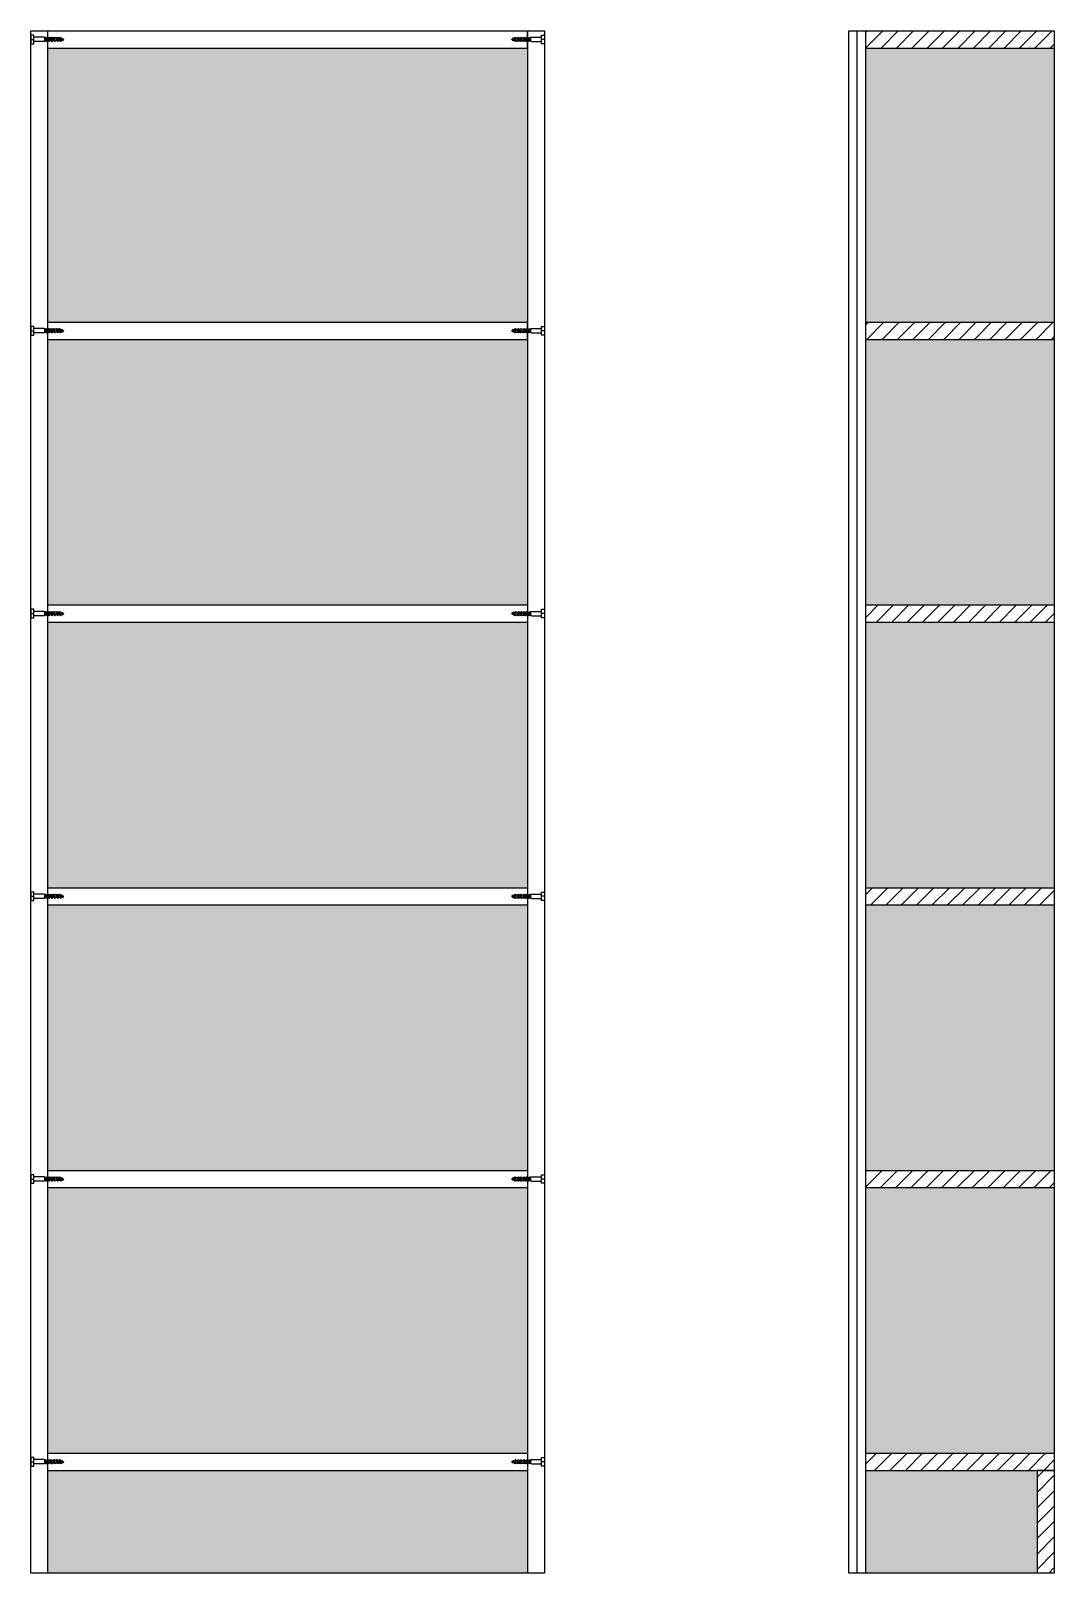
# Model space of a CAD drawing. Header units: millimetres. Extents: x 1261 to 1911, y 2759 to 2951.
# Drawn here: x 1350.6 to 1470.1, y 2759.1 to 2939.1 of the extents above; entities that cross this region are included whole.
import ezdxf

# ---------------------------------------------------------------- set-up
doc = ezdxf.new("R2010")
doc.units = ezdxf.units.MM
for name, color, linetype in [('disegno', 7, 'Continuous'), ('G-ANNO-TEXT', 3, 'Continuous'), ('retini', 2, 'Continuous'), ('viti', 3, 'Continuous')]:
    doc.layers.add(name, color=color, linetype=linetype)

msp = doc.modelspace()

# ---------------------------------------------------------------- hatches: boundary and pattern name
at = {"layer": 'G-ANNO-TEXT'}
h = msp.add_hatch(dxfattribs=at)
h.set_pattern_fill('ANSI31', color=3, scale=0.4)
h.paths.add_polyline_path([(1470.14, 2939.06), (1448.14, 2939.06), (1448.14, 2937.06), (1470.14, 2937.06)])
h = msp.add_hatch(dxfattribs=at)
h.set_pattern_fill('ANSI31', color=3, scale=0.4)
h.paths.add_polyline_path([(1470.14, 2905.06), (1448.14, 2905.06), (1448.14, 2903.06), (1470.14, 2903.06)])
h = msp.add_hatch(dxfattribs=at)
h.set_pattern_fill('ANSI31', color=3, scale=0.4)
h.paths.add_polyline_path([(1470.14, 2872.06), (1448.14, 2872.06), (1448.14, 2870.06), (1470.14, 2870.06)])
h = msp.add_hatch(dxfattribs=at)
h.set_pattern_fill('ANSI31', color=3, scale=0.4)
h.paths.add_polyline_path([(1470.14, 2839.06), (1448.14, 2839.06), (1448.14, 2837.06), (1470.14, 2837.06)])
h = msp.add_hatch(dxfattribs=at)
h.set_pattern_fill('ANSI31', color=3, scale=0.4)
h.paths.add_polyline_path([(1470.14, 2806.06), (1448.14, 2806.06), (1448.14, 2804.06), (1470.14, 2804.06)])
h = msp.add_hatch(dxfattribs=at)
h.set_pattern_fill('ANSI31', color=3, scale=0.4)
h.paths.add_polyline_path([(1470.14, 2773.06), (1448.14, 2773.06), (1448.14, 2771.06), (1470.14, 2771.06)])
h = msp.add_hatch(dxfattribs=at)
h.set_pattern_fill('ANSI31', color=3, scale=0.4)
h.paths.add_polyline_path([(1470.14, 2771.06), (1468.14, 2771.06), (1468.14, 2759.06), (1470.14, 2759.06)])
at = {"layer": 'retini'}
h = msp.add_hatch(color=2, dxfattribs=at)
h.dxf.hatch_style = 1
h.paths.add_polyline_path([(1408.64, 2937.06), (1352.64, 2937.06), (1352.64, 2905.06), (1408.64, 2905.06)])
h = msp.add_hatch(color=2, dxfattribs=at)
h.dxf.hatch_style = 1
h.paths.add_polyline_path([(1470.14, 2937.06), (1448.14, 2937.06), (1448.14, 2905.06), (1470.14, 2905.06)])
h = msp.add_hatch(color=2, dxfattribs=at)
h.dxf.hatch_style = 1
h.paths.add_polyline_path([(1408.64, 2903.06), (1352.64, 2903.06), (1352.64, 2872.06), (1408.64, 2872.06)])
h = msp.add_hatch(color=2, dxfattribs=at)
h.dxf.hatch_style = 1
h.paths.add_polyline_path([(1470.14, 2903.06), (1448.14, 2903.06), (1448.14, 2872.06), (1470.14, 2872.06)])
h = msp.add_hatch(color=2, dxfattribs=at)
h.dxf.hatch_style = 1
h.paths.add_polyline_path([(1408.64, 2870.06), (1352.64, 2870.06), (1352.64, 2839.06), (1408.64, 2839.06)])
h = msp.add_hatch(color=2, dxfattribs=at)
h.dxf.hatch_style = 1
h.paths.add_polyline_path([(1470.14, 2870.06), (1448.14, 2870.06), (1448.14, 2839.06), (1470.14, 2839.06)])
h = msp.add_hatch(color=2, dxfattribs=at)
h.dxf.hatch_style = 1
h.paths.add_polyline_path([(1408.64, 2837.06), (1352.64, 2837.06), (1352.64, 2806.06), (1408.64, 2806.06)])
h = msp.add_hatch(color=2, dxfattribs=at)
h.dxf.hatch_style = 1
h.paths.add_polyline_path([(1470.14, 2837.06), (1448.14, 2837.06), (1448.14, 2806.06), (1470.14, 2806.06)])
h = msp.add_hatch(color=2, dxfattribs=at)
h.dxf.hatch_style = 1
h.paths.add_polyline_path([(1408.64, 2804.06), (1352.64, 2804.06), (1352.64, 2773.06), (1408.64, 2773.06)])
h = msp.add_hatch(color=2, dxfattribs=at)
h.dxf.hatch_style = 1
h.paths.add_polyline_path([(1470.14, 2804.06), (1448.14, 2804.06), (1448.14, 2773.06), (1470.14, 2773.06)])
h = msp.add_hatch(color=2, dxfattribs=at)
h.dxf.hatch_style = 1
h.paths.add_polyline_path([(1408.64, 2771.06), (1352.64, 2771.06), (1352.64, 2759.06), (1408.64, 2759.06)])
h = msp.add_hatch(color=2, dxfattribs=at)
h.dxf.hatch_style = 1
h.paths.add_polyline_path([(1468.14, 2771.06), (1448.14, 2771.06), (1448.14, 2759.06), (1468.14, 2759.06)])

# ---------------------------------------------------------------- linework, layer by layer
at = {"layer": 'disegno'}
for p, q in [((1350.64, 2939.06), (1410.64, 2939.06)), ((1350.64, 2759.06), (1350.64, 2939.06)), ((1352.64, 2759.06), (1352.64, 2939.06)), ((1352.64, 2937.06), (1352.64, 2939.06)), ((1408.64, 2939.06), (1408.64, 2759.06)), ((1408.64, 2937.06), (1408.64, 2939.06)), ((1410.64, 2939.06), (1410.64, 2759.06)), ((1446.14, 2939.06), (1470.14, 2939.06)), ((1446.14, 2759.06), (1446.14, 2939.06)), ((1447.14, 2759.06), (1447.14, 2939.06)), ((1448.14, 2759.06), (1448.14, 2939.06)), ((1470.14, 2939.06), (1470.14, 2759.06)), ((1352.64, 2937.06), (1408.64, 2937.06)), ((1448.14, 2937.06), (1470.14, 2937.06)), ((1352.64, 2905.06), (1408.64, 2905.06)), ((1352.64, 2903.06), (1352.64, 2905.06)), ((1408.64, 2903.06), (1408.64, 2905.06)), ((1448.14, 2905.06), (1470.14, 2905.06)), ((1352.64, 2903.06), (1408.64, 2903.06)), ((1352.64, 2839.06), (1352.64, 2903.06)), ((1448.14, 2903.06), (1470.14, 2903.06)), ((1352.64, 2872.06), (1408.64, 2872.06)), ((1408.64, 2872.06), (1408.64, 2870.06)), ((1448.14, 2872.06), (1470.14, 2872.06)), ((1352.64, 2870.06), (1408.64, 2870.06)), ((1448.14, 2870.06), (1470.14, 2870.06)), ((1352.64, 2839.06), (1408.64, 2839.06)), ((1352.64, 2837.06), (1352.64, 2839.06)), ((1408.64, 2839.06), (1408.64, 2837.06)), ((1448.14, 2839.06), (1470.14, 2839.06)), ((1352.64, 2837.06), (1408.64, 2837.06)), ((1448.14, 2837.06), (1470.14, 2837.06)), ((1352.64, 2806.06), (1408.64, 2806.06)), ((1352.64, 2804.06), (1352.64, 2806.06)), ((1408.64, 2806.06), (1408.64, 2804.06)), ((1448.14, 2806.06), (1470.14, 2806.06)), ((1352.64, 2804.06), (1408.64, 2804.06)), ((1448.14, 2804.06), (1470.14, 2804.06)), ((1352.64, 2773.06), (1408.64, 2773.06)), ((1352.64, 2771.06), (1352.64, 2773.06)), ((1408.64, 2773.06), (1408.64, 2771.06)), ((1448.14, 2773.06), (1470.14, 2773.06)), ((1352.64, 2771.06), (1408.64, 2771.06)), ((1448.14, 2771.06), (1470.14, 2771.06)), ((1470.14, 2771.06), (1468.14, 2771.06)), ((1468.14, 2771.06), (1468.14, 2759.06)), ((1410.64, 2759.06), (1350.64, 2759.06)), ((1470.14, 2759.06), (1446.14, 2759.06))]:
    msp.add_line(p, q, dxfattribs=at)
at = {"layer": 'viti'}
for p, q in [((1350.99, 2938.56), (1350.64, 2938.56)), ((1350.64, 2938.56), (1350.64, 2937.56)), ((1350.64, 2938.06), (1350.99, 2938.06)), ((1350.99, 2937.56), (1350.99, 2938.56)), ((1352.18, 2938.31), (1350.99, 2938.31)), ((1350.99, 2937.81), (1350.99, 2938.31)), ((1352.18, 2937.81), (1350.99, 2937.81)), ((1352.18, 2938.31), (1352.26, 2938.23)), ((1352.18, 2937.81), (1352.26, 2937.9)), ((1352.28, 2938.23), (1352.26, 2938.23)), ((1352.26, 2937.9), (1352.26, 2938.23)), ((1352.37, 2937.9), (1352.26, 2937.9)), ((1352.28, 2938.23), (1352.37, 2938.31)), ((1352.37, 2937.9), (1352.28, 2938.23)), ((1352.37, 2938.31), (1352.45, 2938.23)), ((1352.45, 2937.81), (1352.37, 2938.31)), ((1352.37, 2937.9), (1352.45, 2937.81)), ((1352.53, 2937.9), (1352.45, 2938.23)), ((1352.62, 2938.23), (1352.45, 2938.23)), ((1352.45, 2937.81), (1352.53, 2937.9)), ((1352.7, 2937.9), (1352.53, 2937.9)), ((1352.62, 2938.23), (1352.7, 2938.31)), ((1352.7, 2937.9), (1352.62, 2938.23)), ((1352.7, 2938.31), (1352.78, 2938.23)), ((1352.78, 2937.81), (1352.7, 2938.31)), ((1352.7, 2937.9), (1352.78, 2937.81)), ((1352.87, 2937.9), (1352.78, 2938.23)), ((1352.95, 2938.23), (1352.78, 2938.23)), ((1352.78, 2937.81), (1352.87, 2937.9)), ((1353.03, 2937.9), (1352.87, 2937.9)), ((1352.95, 2938.23), (1353.03, 2938.31)), ((1353.03, 2937.9), (1352.95, 2938.23)), ((1353.03, 2938.31), (1353.12, 2938.23)), ((1353.12, 2937.81), (1353.03, 2938.31)), ((1353.03, 2937.9), (1353.12, 2937.81)), ((1353.2, 2937.9), (1353.12, 2938.23)), ((1353.28, 2938.23), (1353.12, 2938.23)), ((1353.12, 2937.81), (1353.2, 2937.9)), ((1353.37, 2937.9), (1353.2, 2937.9)), ((1353.28, 2938.23), (1353.37, 2938.31)), ((1353.37, 2937.9), (1353.28, 2938.23)), ((1353.37, 2938.31), (1353.45, 2938.23)), ((1353.45, 2937.81), (1353.37, 2938.31)), ((1353.37, 2937.9), (1353.45, 2937.81)), ((1353.53, 2937.9), (1353.45, 2938.23)), ((1353.62, 2938.23), (1353.45, 2938.23)), ((1353.45, 2937.81), (1353.53, 2937.9)), ((1353.7, 2937.9), (1353.53, 2937.9)), ((1353.62, 2938.23), (1353.7, 2938.31)), ((1353.7, 2937.9), (1353.62, 2938.23)), ((1353.7, 2938.31), (1353.78, 2938.23)), ((1353.78, 2937.81), (1353.7, 2938.31)), ((1353.7, 2937.9), (1353.78, 2937.81)), ((1353.87, 2937.9), (1353.78, 2938.23)), ((1353.95, 2938.23), (1353.78, 2938.23)), ((1353.78, 2937.81), (1353.87, 2937.9)), ((1354.03, 2937.9), (1353.87, 2937.9)), ((1353.95, 2938.23), (1354.03, 2938.31)), ((1354.03, 2937.9), (1353.95, 2938.23)), ((1354.03, 2938.31), (1354.12, 2938.23)), ((1354.12, 2937.81), (1354.03, 2938.31)), ((1354.03, 2937.9), (1354.12, 2937.81)), ((1354.2, 2937.9), (1354.12, 2938.23)), ((1354.12, 2938.23), (1354.24, 2938.17)), ((1354.12, 2937.81), (1354.2, 2937.9)), ((1354.2, 2937.9), (1354.3, 2937.96)), ((1354.24, 2938.17), (1354.31, 2938.23)), ((1354.3, 2937.96), (1354.24, 2938.17)), ((1354.3, 2937.96), (1354.37, 2937.89)), ((1354.31, 2938.23), (1354.34, 2938.13)), ((1354.37, 2937.89), (1354.31, 2938.23)), ((1354.41, 2938.01), (1354.34, 2938.13)), ((1354.34, 2938.13), (1354.49, 2938.06)), ((1354.37, 2937.89), (1354.41, 2938.01)), ((1354.41, 2938.01), (1354.49, 2938.06)), ((1406.94, 2938.13), (1406.78, 2938.06)), ((1406.87, 2938.01), (1406.78, 2938.06)), ((1406.87, 2938.01), (1406.94, 2938.13)), ((1406.91, 2937.89), (1406.87, 2938.01)), ((1406.91, 2937.89), (1406.97, 2938.23)), ((1406.97, 2937.96), (1406.91, 2937.89)), ((1406.97, 2938.23), (1406.94, 2938.13)), ((1407.03, 2938.17), (1406.97, 2938.23)), ((1406.97, 2937.96), (1407.03, 2938.17)), ((1407.08, 2937.9), (1406.97, 2937.96)), ((1407.16, 2938.23), (1407.03, 2938.17)), ((1407.08, 2937.9), (1407.16, 2938.23)), ((1407.16, 2937.81), (1407.08, 2937.9)), ((1407.24, 2938.31), (1407.16, 2938.23)), ((1407.16, 2937.81), (1407.24, 2938.31)), ((1407.24, 2937.9), (1407.16, 2937.81)), ((1407.33, 2938.23), (1407.24, 2938.31)), ((1407.24, 2937.9), (1407.33, 2938.23)), ((1407.24, 2937.9), (1407.41, 2937.9)), ((1407.33, 2938.23), (1407.49, 2938.23)), ((1407.41, 2937.9), (1407.49, 2938.23)), ((1407.49, 2937.81), (1407.41, 2937.9)), ((1407.58, 2938.31), (1407.49, 2938.23)), ((1407.49, 2937.81), (1407.58, 2938.31)), ((1407.58, 2937.9), (1407.49, 2937.81)), ((1407.66, 2938.23), (1407.58, 2938.31)), ((1407.58, 2937.9), (1407.66, 2938.23)), ((1407.58, 2937.9), (1407.74, 2937.9)), ((1407.66, 2938.23), (1407.83, 2938.23)), ((1407.74, 2937.9), (1407.83, 2938.23)), ((1407.83, 2937.81), (1407.74, 2937.9)), ((1407.91, 2938.31), (1407.83, 2938.23)), ((1407.83, 2937.81), (1407.91, 2938.31)), ((1407.91, 2937.9), (1407.83, 2937.81)), ((1407.99, 2938.23), (1407.91, 2938.31)), ((1407.91, 2937.9), (1407.99, 2938.23)), ((1407.91, 2937.9), (1408.08, 2937.9)), ((1407.99, 2938.23), (1408.16, 2938.23)), ((1408.08, 2937.9), (1408.16, 2938.23)), ((1408.16, 2937.81), (1408.08, 2937.9)), ((1408.24, 2938.31), (1408.16, 2938.23)), ((1408.16, 2937.81), (1408.24, 2938.31)), ((1408.24, 2937.9), (1408.16, 2937.81)), ((1408.33, 2938.23), (1408.24, 2938.31)), ((1408.24, 2937.9), (1408.33, 2938.23)), ((1408.24, 2937.9), (1408.41, 2937.9)), ((1408.33, 2938.23), (1408.49, 2938.23)), ((1408.41, 2937.9), (1408.49, 2938.23)), ((1408.49, 2937.81), (1408.41, 2937.9)), ((1408.58, 2938.31), (1408.49, 2938.23)), ((1408.49, 2937.81), (1408.58, 2938.31)), ((1408.58, 2937.9), (1408.49, 2937.81)), ((1408.66, 2938.23), (1408.58, 2938.31)), ((1408.58, 2937.9), (1408.66, 2938.23)), ((1408.58, 2937.9), (1408.74, 2937.9)), ((1408.66, 2938.23), (1408.83, 2938.23)), ((1408.74, 2937.9), (1408.83, 2938.23)), ((1408.83, 2937.81), (1408.74, 2937.9)), ((1408.91, 2938.31), (1408.83, 2938.23)), ((1408.83, 2937.81), (1408.91, 2938.31)), ((1408.91, 2937.9), (1408.83, 2937.81)), ((1408.99, 2938.23), (1408.91, 2938.31)), ((1408.91, 2937.9), (1408.99, 2938.23)), ((1408.91, 2937.9), (1409.01, 2937.9)), ((1408.99, 2938.23), (1409.01, 2938.23)), ((1409.1, 2938.31), (1409.01, 2938.23)), ((1409.01, 2937.9), (1409.01, 2938.23)), ((1409.1, 2937.81), (1409.01, 2937.9)), ((1409.1, 2938.31), (1410.28, 2938.31)), ((1409.1, 2937.81), (1410.28, 2937.81)), ((1410.28, 2937.56), (1410.28, 2938.56)), ((1410.28, 2938.56), (1410.64, 2938.56)), ((1410.28, 2937.81), (1410.28, 2938.31)), ((1410.64, 2938.06), (1410.28, 2938.06)), ((1410.64, 2938.56), (1410.64, 2937.56)), ((1350.64, 2937.56), (1350.99, 2937.56)), ((1410.64, 2937.56), (1410.28, 2937.56)), ((1350.99, 2904.56), (1350.64, 2904.56)), ((1350.64, 2904.56), (1350.64, 2903.56)), ((1350.64, 2904.06), (1350.99, 2904.06)), ((1350.64, 2903.56), (1350.99, 2903.56)), ((1350.99, 2903.56), (1350.99, 2904.56)), ((1352.18, 2904.31), (1350.99, 2904.31)), ((1350.99, 2903.81), (1350.99, 2904.31)), ((1352.18, 2903.81), (1350.99, 2903.81)), ((1352.18, 2904.31), (1352.26, 2904.23)), ((1352.18, 2903.81), (1352.26, 2903.9)), ((1352.28, 2904.23), (1352.26, 2904.23)), ((1352.26, 2903.9), (1352.26, 2904.23)), ((1352.37, 2903.9), (1352.26, 2903.9)), ((1352.28, 2904.23), (1352.37, 2904.31)), ((1352.37, 2903.9), (1352.28, 2904.23)), ((1352.37, 2904.31), (1352.45, 2904.23)), ((1352.45, 2903.81), (1352.37, 2904.31)), ((1352.37, 2903.9), (1352.45, 2903.81)), ((1352.53, 2903.9), (1352.45, 2904.23)), ((1352.62, 2904.23), (1352.45, 2904.23)), ((1352.45, 2903.81), (1352.53, 2903.9)), ((1352.7, 2903.9), (1352.53, 2903.9)), ((1352.62, 2904.23), (1352.7, 2904.31)), ((1352.7, 2903.9), (1352.62, 2904.23)), ((1352.7, 2904.31), (1352.78, 2904.23)), ((1352.78, 2903.81), (1352.7, 2904.31)), ((1352.7, 2903.9), (1352.78, 2903.81)), ((1352.87, 2903.9), (1352.78, 2904.23)), ((1352.95, 2904.23), (1352.78, 2904.23)), ((1352.78, 2903.81), (1352.87, 2903.9)), ((1353.03, 2903.9), (1352.87, 2903.9)), ((1352.95, 2904.23), (1353.03, 2904.31)), ((1353.03, 2903.9), (1352.95, 2904.23)), ((1353.03, 2904.31), (1353.12, 2904.23)), ((1353.12, 2903.81), (1353.03, 2904.31)), ((1353.03, 2903.9), (1353.12, 2903.81)), ((1353.2, 2903.9), (1353.12, 2904.23)), ((1353.28, 2904.23), (1353.12, 2904.23)), ((1353.12, 2903.81), (1353.2, 2903.9)), ((1353.37, 2903.9), (1353.2, 2903.9)), ((1353.28, 2904.23), (1353.37, 2904.31)), ((1353.37, 2903.9), (1353.28, 2904.23)), ((1353.37, 2904.31), (1353.45, 2904.23)), ((1353.45, 2903.81), (1353.37, 2904.31)), ((1353.37, 2903.9), (1353.45, 2903.81)), ((1353.53, 2903.9), (1353.45, 2904.23)), ((1353.62, 2904.23), (1353.45, 2904.23)), ((1353.45, 2903.81), (1353.53, 2903.9)), ((1353.7, 2903.9), (1353.53, 2903.9)), ((1353.62, 2904.23), (1353.7, 2904.31)), ((1353.7, 2903.9), (1353.62, 2904.23)), ((1353.7, 2904.31), (1353.78, 2904.23)), ((1353.78, 2903.81), (1353.7, 2904.31)), ((1353.7, 2903.9), (1353.78, 2903.81)), ((1353.87, 2903.9), (1353.78, 2904.23)), ((1353.95, 2904.23), (1353.78, 2904.23)), ((1353.78, 2903.81), (1353.87, 2903.9)), ((1354.03, 2903.9), (1353.87, 2903.9)), ((1353.95, 2904.23), (1354.03, 2904.31)), ((1354.03, 2903.9), (1353.95, 2904.23)), ((1354.03, 2904.31), (1354.12, 2904.23)), ((1354.12, 2903.81), (1354.03, 2904.31)), ((1354.03, 2903.9), (1354.12, 2903.81)), ((1354.2, 2903.9), (1354.12, 2904.23)), ((1354.12, 2904.23), (1354.24, 2904.17)), ((1354.12, 2903.81), (1354.2, 2903.9)), ((1354.2, 2903.9), (1354.3, 2903.96)), ((1354.24, 2904.17), (1354.31, 2904.23)), ((1354.3, 2903.96), (1354.24, 2904.17)), ((1354.3, 2903.96), (1354.37, 2903.89)), ((1354.31, 2904.23), (1354.34, 2904.13)), ((1354.37, 2903.89), (1354.31, 2904.23)), ((1354.41, 2904.01), (1354.34, 2904.13)), ((1354.34, 2904.13), (1354.49, 2904.06)), ((1354.37, 2903.89), (1354.41, 2904.01)), ((1354.41, 2904.01), (1354.49, 2904.06)), ((1406.94, 2904.13), (1406.78, 2904.06)), ((1406.87, 2904.01), (1406.78, 2904.06)), ((1406.87, 2904.01), (1406.94, 2904.13)), ((1406.91, 2903.89), (1406.87, 2904.01)), ((1406.91, 2903.89), (1406.97, 2904.23)), ((1406.97, 2903.96), (1406.91, 2903.89)), ((1406.97, 2904.23), (1406.94, 2904.13)), ((1407.03, 2904.17), (1406.97, 2904.23)), ((1406.97, 2903.96), (1407.03, 2904.17)), ((1407.08, 2903.9), (1406.97, 2903.96)), ((1407.16, 2904.23), (1407.03, 2904.17)), ((1407.08, 2903.9), (1407.16, 2904.23)), ((1407.16, 2903.81), (1407.08, 2903.9)), ((1407.24, 2904.31), (1407.16, 2904.23)), ((1407.16, 2903.81), (1407.24, 2904.31)), ((1407.24, 2903.9), (1407.16, 2903.81)), ((1407.33, 2904.23), (1407.24, 2904.31)), ((1407.24, 2903.9), (1407.33, 2904.23)), ((1407.24, 2903.9), (1407.41, 2903.9)), ((1407.33, 2904.23), (1407.49, 2904.23)), ((1407.41, 2903.9), (1407.49, 2904.23)), ((1407.49, 2903.81), (1407.41, 2903.9)), ((1407.58, 2904.31), (1407.49, 2904.23)), ((1407.49, 2903.81), (1407.58, 2904.31)), ((1407.58, 2903.9), (1407.49, 2903.81)), ((1407.66, 2904.23), (1407.58, 2904.31)), ((1407.58, 2903.9), (1407.66, 2904.23)), ((1407.58, 2903.9), (1407.74, 2903.9)), ((1407.66, 2904.23), (1407.83, 2904.23)), ((1407.74, 2903.9), (1407.83, 2904.23)), ((1407.83, 2903.81), (1407.74, 2903.9)), ((1407.91, 2904.31), (1407.83, 2904.23)), ((1407.83, 2903.81), (1407.91, 2904.31)), ((1407.91, 2903.9), (1407.83, 2903.81)), ((1407.99, 2904.23), (1407.91, 2904.31)), ((1407.91, 2903.9), (1407.99, 2904.23)), ((1407.91, 2903.9), (1408.08, 2903.9)), ((1407.99, 2904.23), (1408.16, 2904.23)), ((1408.08, 2903.9), (1408.16, 2904.23)), ((1408.16, 2903.81), (1408.08, 2903.9)), ((1408.24, 2904.31), (1408.16, 2904.23)), ((1408.16, 2903.81), (1408.24, 2904.31)), ((1408.24, 2903.9), (1408.16, 2903.81)), ((1408.33, 2904.23), (1408.24, 2904.31)), ((1408.24, 2903.9), (1408.33, 2904.23)), ((1408.24, 2903.9), (1408.41, 2903.9)), ((1408.33, 2904.23), (1408.49, 2904.23)), ((1408.41, 2903.9), (1408.49, 2904.23)), ((1408.49, 2903.81), (1408.41, 2903.9)), ((1408.58, 2904.31), (1408.49, 2904.23)), ((1408.49, 2903.81), (1408.58, 2904.31)), ((1408.58, 2903.9), (1408.49, 2903.81)), ((1408.66, 2904.23), (1408.58, 2904.31)), ((1408.58, 2903.9), (1408.66, 2904.23)), ((1408.58, 2903.9), (1408.74, 2903.9)), ((1408.66, 2904.23), (1408.83, 2904.23)), ((1408.74, 2903.9), (1408.83, 2904.23)), ((1408.83, 2903.81), (1408.74, 2903.9)), ((1408.91, 2904.31), (1408.83, 2904.23)), ((1408.83, 2903.81), (1408.91, 2904.31)), ((1408.91, 2903.9), (1408.83, 2903.81)), ((1408.99, 2904.23), (1408.91, 2904.31)), ((1408.91, 2903.9), (1408.99, 2904.23)), ((1408.91, 2903.9), (1409.01, 2903.9)), ((1408.99, 2904.23), (1409.01, 2904.23)), ((1409.1, 2904.31), (1409.01, 2904.23)), ((1409.01, 2903.9), (1409.01, 2904.23)), ((1409.1, 2903.81), (1409.01, 2903.9)), ((1409.1, 2904.31), (1410.28, 2904.31)), ((1409.1, 2903.81), (1410.28, 2903.81)), ((1410.28, 2903.56), (1410.28, 2904.56)), ((1410.28, 2904.56), (1410.64, 2904.56)), ((1410.28, 2903.81), (1410.28, 2904.31)), ((1410.64, 2904.06), (1410.28, 2904.06)), ((1410.64, 2903.56), (1410.28, 2903.56)), ((1410.64, 2904.56), (1410.64, 2903.56)), ((1350.99, 2871.56), (1350.64, 2871.56)), ((1350.64, 2871.56), (1350.64, 2870.56)), ((1350.64, 2871.06), (1350.99, 2871.06)), ((1350.99, 2870.56), (1350.99, 2871.56)), ((1352.18, 2871.31), (1350.99, 2871.31)), ((1350.99, 2870.81), (1350.99, 2871.31)), ((1352.18, 2871.31), (1352.26, 2871.23)), ((1352.28, 2871.23), (1352.26, 2871.23)), ((1352.26, 2870.9), (1352.26, 2871.23)), ((1352.28, 2871.23), (1352.37, 2871.31)), ((1352.37, 2870.9), (1352.28, 2871.23)), ((1352.37, 2871.31), (1352.45, 2871.23)), ((1352.45, 2870.81), (1352.37, 2871.31)), ((1352.53, 2870.9), (1352.45, 2871.23)), ((1352.62, 2871.23), (1352.45, 2871.23)), ((1352.62, 2871.23), (1352.7, 2871.31)), ((1352.7, 2870.9), (1352.62, 2871.23)), ((1352.7, 2871.31), (1352.78, 2871.23)), ((1352.78, 2870.81), (1352.7, 2871.31)), ((1352.87, 2870.9), (1352.78, 2871.23)), ((1352.95, 2871.23), (1352.78, 2871.23)), ((1352.95, 2871.23), (1353.03, 2871.31)), ((1353.03, 2870.9), (1352.95, 2871.23)), ((1353.03, 2871.31), (1353.12, 2871.23)), ((1353.12, 2870.81), (1353.03, 2871.31)), ((1353.2, 2870.9), (1353.12, 2871.23)), ((1353.28, 2871.23), (1353.12, 2871.23)), ((1353.28, 2871.23), (1353.37, 2871.31)), ((1353.37, 2870.9), (1353.28, 2871.23)), ((1353.37, 2871.31), (1353.45, 2871.23)), ((1353.45, 2870.81), (1353.37, 2871.31)), ((1353.53, 2870.9), (1353.45, 2871.23)), ((1353.62, 2871.23), (1353.45, 2871.23)), ((1353.62, 2871.23), (1353.7, 2871.31)), ((1353.7, 2870.9), (1353.62, 2871.23)), ((1353.7, 2871.31), (1353.78, 2871.23)), ((1353.78, 2870.81), (1353.7, 2871.31)), ((1353.87, 2870.9), (1353.78, 2871.23)), ((1353.95, 2871.23), (1353.78, 2871.23)), ((1353.95, 2871.23), (1354.03, 2871.31)), ((1354.03, 2870.9), (1353.95, 2871.23)), ((1354.03, 2871.31), (1354.12, 2871.23)), ((1354.12, 2870.81), (1354.03, 2871.31)), ((1354.2, 2870.9), (1354.12, 2871.23)), ((1354.12, 2871.23), (1354.24, 2871.17)), ((1354.24, 2871.17), (1354.31, 2871.23)), ((1354.3, 2870.96), (1354.24, 2871.17)), ((1354.31, 2871.23), (1354.34, 2871.13)), ((1354.37, 2870.89), (1354.31, 2871.23)), ((1354.41, 2871.01), (1354.34, 2871.13)), ((1354.34, 2871.13), (1354.49, 2871.06)), ((1354.37, 2870.89), (1354.41, 2871.01)), ((1354.41, 2871.01), (1354.49, 2871.06)), ((1406.94, 2871.13), (1406.78, 2871.06)), ((1406.87, 2871.01), (1406.78, 2871.06)), ((1406.87, 2871.01), (1406.94, 2871.13)), ((1406.91, 2870.89), (1406.87, 2871.01)), ((1406.91, 2870.89), (1406.97, 2871.23)), ((1406.97, 2871.23), (1406.94, 2871.13)), ((1407.03, 2871.17), (1406.97, 2871.23)), ((1406.97, 2870.96), (1407.03, 2871.17)), ((1407.16, 2871.23), (1407.03, 2871.17)), ((1407.08, 2870.9), (1407.16, 2871.23)), ((1407.24, 2871.31), (1407.16, 2871.23)), ((1407.16, 2870.81), (1407.24, 2871.31)), ((1407.33, 2871.23), (1407.24, 2871.31)), ((1407.24, 2870.9), (1407.33, 2871.23)), ((1407.33, 2871.23), (1407.49, 2871.23)), ((1407.41, 2870.9), (1407.49, 2871.23)), ((1407.58, 2871.31), (1407.49, 2871.23)), ((1407.49, 2870.81), (1407.58, 2871.31)), ((1407.66, 2871.23), (1407.58, 2871.31)), ((1407.58, 2870.9), (1407.66, 2871.23)), ((1407.66, 2871.23), (1407.83, 2871.23)), ((1407.74, 2870.9), (1407.83, 2871.23)), ((1407.91, 2871.31), (1407.83, 2871.23)), ((1407.83, 2870.81), (1407.91, 2871.31)), ((1407.99, 2871.23), (1407.91, 2871.31)), ((1407.91, 2870.9), (1407.99, 2871.23)), ((1407.99, 2871.23), (1408.16, 2871.23)), ((1408.08, 2870.9), (1408.16, 2871.23)), ((1408.24, 2871.31), (1408.16, 2871.23)), ((1408.16, 2870.81), (1408.24, 2871.31)), ((1408.33, 2871.23), (1408.24, 2871.31)), ((1408.24, 2870.9), (1408.33, 2871.23)), ((1408.33, 2871.23), (1408.49, 2871.23)), ((1408.41, 2870.9), (1408.49, 2871.23)), ((1408.58, 2871.31), (1408.49, 2871.23)), ((1408.49, 2870.81), (1408.58, 2871.31)), ((1408.66, 2871.23), (1408.58, 2871.31)), ((1408.58, 2870.9), (1408.66, 2871.23)), ((1408.66, 2871.23), (1408.83, 2871.23)), ((1408.74, 2870.9), (1408.83, 2871.23)), ((1408.91, 2871.31), (1408.83, 2871.23)), ((1408.83, 2870.81), (1408.91, 2871.31)), ((1408.99, 2871.23), (1408.91, 2871.31)), ((1408.91, 2870.9), (1408.99, 2871.23)), ((1408.99, 2871.23), (1409.01, 2871.23)), ((1409.1, 2871.31), (1409.01, 2871.23)), ((1409.01, 2870.9), (1409.01, 2871.23)), ((1409.1, 2871.31), (1410.28, 2871.31)), ((1410.28, 2870.56), (1410.28, 2871.56)), ((1410.28, 2871.56), (1410.64, 2871.56)), ((1410.28, 2870.81), (1410.28, 2871.31)), ((1410.64, 2871.06), (1410.28, 2871.06)), ((1410.64, 2871.56), (1410.64, 2870.56)), ((1350.64, 2870.56), (1350.99, 2870.56)), ((1352.18, 2870.81), (1350.99, 2870.81)), ((1352.18, 2870.81), (1352.26, 2870.9)), ((1352.37, 2870.9), (1352.26, 2870.9)), ((1352.37, 2870.9), (1352.45, 2870.81)), ((1352.45, 2870.81), (1352.53, 2870.9)), ((1352.7, 2870.9), (1352.53, 2870.9)), ((1352.7, 2870.9), (1352.78, 2870.81)), ((1352.78, 2870.81), (1352.87, 2870.9)), ((1353.03, 2870.9), (1352.87, 2870.9)), ((1353.03, 2870.9), (1353.12, 2870.81)), ((1353.12, 2870.81), (1353.2, 2870.9)), ((1353.37, 2870.9), (1353.2, 2870.9)), ((1353.37, 2870.9), (1353.45, 2870.81)), ((1353.45, 2870.81), (1353.53, 2870.9)), ((1353.7, 2870.9), (1353.53, 2870.9)), ((1353.7, 2870.9), (1353.78, 2870.81)), ((1353.78, 2870.81), (1353.87, 2870.9)), ((1354.03, 2870.9), (1353.87, 2870.9)), ((1354.03, 2870.9), (1354.12, 2870.81)), ((1354.12, 2870.81), (1354.2, 2870.9)), ((1354.2, 2870.9), (1354.3, 2870.96)), ((1354.3, 2870.96), (1354.37, 2870.89)), ((1406.97, 2870.96), (1406.91, 2870.89)), ((1407.08, 2870.9), (1406.97, 2870.96)), ((1407.16, 2870.81), (1407.08, 2870.9)), ((1407.24, 2870.9), (1407.16, 2870.81)), ((1407.24, 2870.9), (1407.41, 2870.9)), ((1407.49, 2870.81), (1407.41, 2870.9)), ((1407.58, 2870.9), (1407.49, 2870.81)), ((1407.58, 2870.9), (1407.74, 2870.9)), ((1407.83, 2870.81), (1407.74, 2870.9)), ((1407.91, 2870.9), (1407.83, 2870.81)), ((1407.91, 2870.9), (1408.08, 2870.9)), ((1408.16, 2870.81), (1408.08, 2870.9)), ((1408.24, 2870.9), (1408.16, 2870.81)), ((1408.24, 2870.9), (1408.41, 2870.9)), ((1408.49, 2870.81), (1408.41, 2870.9)), ((1408.58, 2870.9), (1408.49, 2870.81)), ((1408.58, 2870.9), (1408.74, 2870.9)), ((1408.83, 2870.81), (1408.74, 2870.9)), ((1408.91, 2870.9), (1408.83, 2870.81)), ((1408.91, 2870.9), (1409.01, 2870.9)), ((1409.1, 2870.81), (1409.01, 2870.9)), ((1409.1, 2870.81), (1410.28, 2870.81)), ((1410.64, 2870.56), (1410.28, 2870.56)), ((1350.99, 2838.56), (1350.64, 2838.56)), ((1350.64, 2838.56), (1350.64, 2837.56)), ((1350.64, 2838.06), (1350.99, 2838.06)), ((1350.64, 2837.56), (1350.99, 2837.56)), ((1350.99, 2837.56), (1350.99, 2838.56)), ((1352.18, 2838.31), (1350.99, 2838.31)), ((1350.99, 2837.81), (1350.99, 2838.31)), ((1352.18, 2837.81), (1350.99, 2837.81)), ((1352.18, 2838.31), (1352.26, 2838.23)), ((1352.18, 2837.81), (1352.26, 2837.9)), ((1352.28, 2838.23), (1352.26, 2838.23)), ((1352.26, 2837.9), (1352.26, 2838.23)), ((1352.37, 2837.9), (1352.26, 2837.9)), ((1352.28, 2838.23), (1352.37, 2838.31)), ((1352.37, 2837.9), (1352.28, 2838.23)), ((1352.37, 2838.31), (1352.45, 2838.23)), ((1352.45, 2837.81), (1352.37, 2838.31)), ((1352.37, 2837.9), (1352.45, 2837.81)), ((1352.53, 2837.9), (1352.45, 2838.23)), ((1352.62, 2838.23), (1352.45, 2838.23)), ((1352.45, 2837.81), (1352.53, 2837.9)), ((1352.7, 2837.9), (1352.53, 2837.9)), ((1352.62, 2838.23), (1352.7, 2838.31)), ((1352.7, 2837.9), (1352.62, 2838.23)), ((1352.7, 2838.31), (1352.78, 2838.23)), ((1352.78, 2837.81), (1352.7, 2838.31)), ((1352.7, 2837.9), (1352.78, 2837.81)), ((1352.87, 2837.9), (1352.78, 2838.23)), ((1352.95, 2838.23), (1352.78, 2838.23)), ((1352.78, 2837.81), (1352.87, 2837.9)), ((1353.03, 2837.9), (1352.87, 2837.9)), ((1352.95, 2838.23), (1353.03, 2838.31)), ((1353.03, 2837.9), (1352.95, 2838.23)), ((1353.03, 2838.31), (1353.12, 2838.23)), ((1353.12, 2837.81), (1353.03, 2838.31)), ((1353.03, 2837.9), (1353.12, 2837.81)), ((1353.2, 2837.9), (1353.12, 2838.23)), ((1353.28, 2838.23), (1353.12, 2838.23)), ((1353.12, 2837.81), (1353.2, 2837.9)), ((1353.37, 2837.9), (1353.2, 2837.9)), ((1353.28, 2838.23), (1353.37, 2838.31)), ((1353.37, 2837.9), (1353.28, 2838.23)), ((1353.37, 2838.31), (1353.45, 2838.23)), ((1353.45, 2837.81), (1353.37, 2838.31)), ((1353.37, 2837.9), (1353.45, 2837.81)), ((1353.53, 2837.9), (1353.45, 2838.23)), ((1353.62, 2838.23), (1353.45, 2838.23)), ((1353.45, 2837.81), (1353.53, 2837.9)), ((1353.7, 2837.9), (1353.53, 2837.9)), ((1353.62, 2838.23), (1353.7, 2838.31)), ((1353.7, 2837.9), (1353.62, 2838.23)), ((1353.7, 2838.31), (1353.78, 2838.23)), ((1353.78, 2837.81), (1353.7, 2838.31)), ((1353.7, 2837.9), (1353.78, 2837.81)), ((1353.87, 2837.9), (1353.78, 2838.23)), ((1353.95, 2838.23), (1353.78, 2838.23)), ((1353.78, 2837.81), (1353.87, 2837.9)), ((1354.03, 2837.9), (1353.87, 2837.9)), ((1353.95, 2838.23), (1354.03, 2838.31)), ((1354.03, 2837.9), (1353.95, 2838.23)), ((1354.03, 2838.31), (1354.12, 2838.23)), ((1354.12, 2837.81), (1354.03, 2838.31)), ((1354.03, 2837.9), (1354.12, 2837.81)), ((1354.2, 2837.9), (1354.12, 2838.23)), ((1354.12, 2838.23), (1354.24, 2838.17)), ((1354.12, 2837.81), (1354.2, 2837.9)), ((1354.2, 2837.9), (1354.3, 2837.96)), ((1354.24, 2838.17), (1354.31, 2838.23)), ((1354.3, 2837.96), (1354.24, 2838.17)), ((1354.3, 2837.96), (1354.37, 2837.89)), ((1354.31, 2838.23), (1354.34, 2838.13)), ((1354.37, 2837.89), (1354.31, 2838.23)), ((1354.41, 2838.01), (1354.34, 2838.13)), ((1354.34, 2838.13), (1354.49, 2838.06)), ((1354.37, 2837.89), (1354.41, 2838.01)), ((1354.41, 2838.01), (1354.49, 2838.06)), ((1406.94, 2838.13), (1406.78, 2838.06)), ((1406.87, 2838.01), (1406.78, 2838.06)), ((1406.87, 2838.01), (1406.94, 2838.13)), ((1406.91, 2837.89), (1406.87, 2838.01)), ((1406.91, 2837.89), (1406.97, 2838.23)), ((1406.97, 2837.96), (1406.91, 2837.89)), ((1406.97, 2838.23), (1406.94, 2838.13)), ((1407.03, 2838.17), (1406.97, 2838.23)), ((1406.97, 2837.96), (1407.03, 2838.17)), ((1407.08, 2837.9), (1406.97, 2837.96)), ((1407.16, 2838.23), (1407.03, 2838.17)), ((1407.08, 2837.9), (1407.16, 2838.23)), ((1407.16, 2837.81), (1407.08, 2837.9)), ((1407.24, 2838.31), (1407.16, 2838.23)), ((1407.16, 2837.81), (1407.24, 2838.31)), ((1407.24, 2837.9), (1407.16, 2837.81)), ((1407.33, 2838.23), (1407.24, 2838.31)), ((1407.24, 2837.9), (1407.33, 2838.23)), ((1407.24, 2837.9), (1407.41, 2837.9)), ((1407.33, 2838.23), (1407.49, 2838.23)), ((1407.41, 2837.9), (1407.49, 2838.23)), ((1407.49, 2837.81), (1407.41, 2837.9)), ((1407.58, 2838.31), (1407.49, 2838.23)), ((1407.49, 2837.81), (1407.58, 2838.31)), ((1407.58, 2837.9), (1407.49, 2837.81)), ((1407.66, 2838.23), (1407.58, 2838.31)), ((1407.58, 2837.9), (1407.66, 2838.23)), ((1407.58, 2837.9), (1407.74, 2837.9)), ((1407.66, 2838.23), (1407.83, 2838.23)), ((1407.74, 2837.9), (1407.83, 2838.23)), ((1407.83, 2837.81), (1407.74, 2837.9)), ((1407.91, 2838.31), (1407.83, 2838.23)), ((1407.83, 2837.81), (1407.91, 2838.31)), ((1407.91, 2837.9), (1407.83, 2837.81)), ((1407.99, 2838.23), (1407.91, 2838.31)), ((1407.91, 2837.9), (1407.99, 2838.23)), ((1407.91, 2837.9), (1408.08, 2837.9)), ((1407.99, 2838.23), (1408.16, 2838.23)), ((1408.08, 2837.9), (1408.16, 2838.23)), ((1408.16, 2837.81), (1408.08, 2837.9)), ((1408.24, 2838.31), (1408.16, 2838.23)), ((1408.16, 2837.81), (1408.24, 2838.31)), ((1408.24, 2837.9), (1408.16, 2837.81)), ((1408.33, 2838.23), (1408.24, 2838.31)), ((1408.24, 2837.9), (1408.33, 2838.23)), ((1408.24, 2837.9), (1408.41, 2837.9)), ((1408.33, 2838.23), (1408.49, 2838.23)), ((1408.41, 2837.9), (1408.49, 2838.23)), ((1408.49, 2837.81), (1408.41, 2837.9)), ((1408.58, 2838.31), (1408.49, 2838.23)), ((1408.49, 2837.81), (1408.58, 2838.31)), ((1408.58, 2837.9), (1408.49, 2837.81)), ((1408.66, 2838.23), (1408.58, 2838.31)), ((1408.58, 2837.9), (1408.66, 2838.23)), ((1408.58, 2837.9), (1408.74, 2837.9)), ((1408.66, 2838.23), (1408.83, 2838.23)), ((1408.74, 2837.9), (1408.83, 2838.23)), ((1408.83, 2837.81), (1408.74, 2837.9)), ((1408.91, 2838.31), (1408.83, 2838.23)), ((1408.83, 2837.81), (1408.91, 2838.31)), ((1408.91, 2837.9), (1408.83, 2837.81)), ((1408.99, 2838.23), (1408.91, 2838.31)), ((1408.91, 2837.9), (1408.99, 2838.23)), ((1408.91, 2837.9), (1409.01, 2837.9)), ((1408.99, 2838.23), (1409.01, 2838.23)), ((1409.1, 2838.31), (1409.01, 2838.23)), ((1409.01, 2837.9), (1409.01, 2838.23)), ((1409.1, 2837.81), (1409.01, 2837.9)), ((1409.1, 2838.31), (1410.28, 2838.31)), ((1409.1, 2837.81), (1410.28, 2837.81)), ((1410.28, 2837.56), (1410.28, 2838.56)), ((1410.28, 2838.56), (1410.64, 2838.56)), ((1410.28, 2837.81), (1410.28, 2838.31)), ((1410.64, 2838.06), (1410.28, 2838.06)), ((1410.64, 2837.56), (1410.28, 2837.56)), ((1410.64, 2838.56), (1410.64, 2837.56)), ((1350.99, 2805.56), (1350.64, 2805.56)), ((1350.64, 2805.56), (1350.64, 2804.56)), ((1350.64, 2805.06), (1350.99, 2805.06)), ((1350.64, 2804.56), (1350.99, 2804.56)), ((1350.99, 2804.56), (1350.99, 2805.56)), ((1352.18, 2805.31), (1350.99, 2805.31)), ((1350.99, 2804.81), (1350.99, 2805.31)), ((1352.18, 2804.81), (1350.99, 2804.81)), ((1352.18, 2805.31), (1352.26, 2805.23)), ((1352.18, 2804.81), (1352.26, 2804.9)), ((1352.28, 2805.23), (1352.26, 2805.23)), ((1352.26, 2804.9), (1352.26, 2805.23)), ((1352.37, 2804.9), (1352.26, 2804.9)), ((1352.28, 2805.23), (1352.37, 2805.31)), ((1352.37, 2804.9), (1352.28, 2805.23)), ((1352.37, 2805.31), (1352.45, 2805.23)), ((1352.45, 2804.81), (1352.37, 2805.31)), ((1352.37, 2804.9), (1352.45, 2804.81)), ((1352.53, 2804.9), (1352.45, 2805.23)), ((1352.62, 2805.23), (1352.45, 2805.23)), ((1352.45, 2804.81), (1352.53, 2804.9)), ((1352.7, 2804.9), (1352.53, 2804.9)), ((1352.62, 2805.23), (1352.7, 2805.31)), ((1352.7, 2804.9), (1352.62, 2805.23)), ((1352.7, 2805.31), (1352.78, 2805.23)), ((1352.78, 2804.81), (1352.7, 2805.31)), ((1352.7, 2804.9), (1352.78, 2804.81)), ((1352.87, 2804.9), (1352.78, 2805.23)), ((1352.95, 2805.23), (1352.78, 2805.23)), ((1352.78, 2804.81), (1352.87, 2804.9)), ((1353.03, 2804.9), (1352.87, 2804.9)), ((1352.95, 2805.23), (1353.03, 2805.31)), ((1353.03, 2804.9), (1352.95, 2805.23)), ((1353.03, 2805.31), (1353.12, 2805.23)), ((1353.12, 2804.81), (1353.03, 2805.31)), ((1353.03, 2804.9), (1353.12, 2804.81)), ((1353.2, 2804.9), (1353.12, 2805.23)), ((1353.28, 2805.23), (1353.12, 2805.23)), ((1353.12, 2804.81), (1353.2, 2804.9)), ((1353.37, 2804.9), (1353.2, 2804.9)), ((1353.28, 2805.23), (1353.37, 2805.31)), ((1353.37, 2804.9), (1353.28, 2805.23)), ((1353.37, 2805.31), (1353.45, 2805.23)), ((1353.45, 2804.81), (1353.37, 2805.31)), ((1353.37, 2804.9), (1353.45, 2804.81)), ((1353.53, 2804.9), (1353.45, 2805.23)), ((1353.62, 2805.23), (1353.45, 2805.23)), ((1353.45, 2804.81), (1353.53, 2804.9)), ((1353.7, 2804.9), (1353.53, 2804.9)), ((1353.62, 2805.23), (1353.7, 2805.31)), ((1353.7, 2804.9), (1353.62, 2805.23)), ((1353.7, 2805.31), (1353.78, 2805.23)), ((1353.78, 2804.81), (1353.7, 2805.31)), ((1353.7, 2804.9), (1353.78, 2804.81)), ((1353.87, 2804.9), (1353.78, 2805.23)), ((1353.95, 2805.23), (1353.78, 2805.23)), ((1353.78, 2804.81), (1353.87, 2804.9)), ((1354.03, 2804.9), (1353.87, 2804.9)), ((1353.95, 2805.23), (1354.03, 2805.31)), ((1354.03, 2804.9), (1353.95, 2805.23)), ((1354.03, 2805.31), (1354.12, 2805.23)), ((1354.12, 2804.81), (1354.03, 2805.31)), ((1354.03, 2804.9), (1354.12, 2804.81)), ((1354.2, 2804.9), (1354.12, 2805.23)), ((1354.12, 2805.23), (1354.24, 2805.17)), ((1354.12, 2804.81), (1354.2, 2804.9)), ((1354.2, 2804.9), (1354.3, 2804.96)), ((1354.24, 2805.17), (1354.31, 2805.23)), ((1354.3, 2804.96), (1354.24, 2805.17)), ((1354.3, 2804.96), (1354.37, 2804.89)), ((1354.31, 2805.23), (1354.34, 2805.13)), ((1354.37, 2804.89), (1354.31, 2805.23)), ((1354.41, 2805.01), (1354.34, 2805.13)), ((1354.34, 2805.13), (1354.49, 2805.06)), ((1354.37, 2804.89), (1354.41, 2805.01)), ((1354.41, 2805.01), (1354.49, 2805.06)), ((1406.94, 2805.13), (1406.78, 2805.06)), ((1406.87, 2805.01), (1406.78, 2805.06)), ((1406.87, 2805.01), (1406.94, 2805.13)), ((1406.91, 2804.89), (1406.87, 2805.01)), ((1406.91, 2804.89), (1406.97, 2805.23)), ((1406.97, 2804.96), (1406.91, 2804.89)), ((1406.97, 2805.23), (1406.94, 2805.13)), ((1407.03, 2805.17), (1406.97, 2805.23)), ((1406.97, 2804.96), (1407.03, 2805.17)), ((1407.08, 2804.9), (1406.97, 2804.96)), ((1407.16, 2805.23), (1407.03, 2805.17)), ((1407.08, 2804.9), (1407.16, 2805.23)), ((1407.16, 2804.81), (1407.08, 2804.9)), ((1407.24, 2805.31), (1407.16, 2805.23)), ((1407.16, 2804.81), (1407.24, 2805.31)), ((1407.24, 2804.9), (1407.16, 2804.81)), ((1407.33, 2805.23), (1407.24, 2805.31)), ((1407.24, 2804.9), (1407.33, 2805.23)), ((1407.24, 2804.9), (1407.41, 2804.9)), ((1407.33, 2805.23), (1407.49, 2805.23)), ((1407.41, 2804.9), (1407.49, 2805.23)), ((1407.49, 2804.81), (1407.41, 2804.9)), ((1407.58, 2805.31), (1407.49, 2805.23)), ((1407.49, 2804.81), (1407.58, 2805.31)), ((1407.58, 2804.9), (1407.49, 2804.81)), ((1407.66, 2805.23), (1407.58, 2805.31)), ((1407.58, 2804.9), (1407.66, 2805.23)), ((1407.58, 2804.9), (1407.74, 2804.9)), ((1407.66, 2805.23), (1407.83, 2805.23)), ((1407.74, 2804.9), (1407.83, 2805.23)), ((1407.83, 2804.81), (1407.74, 2804.9)), ((1407.91, 2805.31), (1407.83, 2805.23)), ((1407.83, 2804.81), (1407.91, 2805.31)), ((1407.91, 2804.9), (1407.83, 2804.81)), ((1407.99, 2805.23), (1407.91, 2805.31)), ((1407.91, 2804.9), (1407.99, 2805.23)), ((1407.91, 2804.9), (1408.08, 2804.9)), ((1407.99, 2805.23), (1408.16, 2805.23)), ((1408.08, 2804.9), (1408.16, 2805.23)), ((1408.16, 2804.81), (1408.08, 2804.9)), ((1408.24, 2805.31), (1408.16, 2805.23)), ((1408.16, 2804.81), (1408.24, 2805.31)), ((1408.24, 2804.9), (1408.16, 2804.81)), ((1408.33, 2805.23), (1408.24, 2805.31)), ((1408.24, 2804.9), (1408.33, 2805.23)), ((1408.24, 2804.9), (1408.41, 2804.9)), ((1408.33, 2805.23), (1408.49, 2805.23)), ((1408.41, 2804.9), (1408.49, 2805.23)), ((1408.49, 2804.81), (1408.41, 2804.9)), ((1408.58, 2805.31), (1408.49, 2805.23)), ((1408.49, 2804.81), (1408.58, 2805.31)), ((1408.58, 2804.9), (1408.49, 2804.81)), ((1408.66, 2805.23), (1408.58, 2805.31)), ((1408.58, 2804.9), (1408.66, 2805.23)), ((1408.58, 2804.9), (1408.74, 2804.9)), ((1408.66, 2805.23), (1408.83, 2805.23)), ((1408.74, 2804.9), (1408.83, 2805.23)), ((1408.83, 2804.81), (1408.74, 2804.9)), ((1408.91, 2805.31), (1408.83, 2805.23)), ((1408.83, 2804.81), (1408.91, 2805.31)), ((1408.91, 2804.9), (1408.83, 2804.81)), ((1408.99, 2805.23), (1408.91, 2805.31)), ((1408.91, 2804.9), (1408.99, 2805.23)), ((1408.91, 2804.9), (1409.01, 2804.9)), ((1408.99, 2805.23), (1409.01, 2805.23)), ((1409.1, 2805.31), (1409.01, 2805.23)), ((1409.01, 2804.9), (1409.01, 2805.23)), ((1409.1, 2804.81), (1409.01, 2804.9)), ((1409.1, 2805.31), (1410.28, 2805.31)), ((1409.1, 2804.81), (1410.28, 2804.81)), ((1410.28, 2804.56), (1410.28, 2805.56)), ((1410.28, 2805.56), (1410.64, 2805.56)), ((1410.28, 2804.81), (1410.28, 2805.31)), ((1410.64, 2805.06), (1410.28, 2805.06)), ((1410.64, 2804.56), (1410.28, 2804.56)), ((1410.64, 2805.56), (1410.64, 2804.56)), ((1350.99, 2772.56), (1350.64, 2772.56)), ((1350.64, 2772.56), (1350.64, 2771.56)), ((1350.64, 2772.06), (1350.99, 2772.06)), ((1350.99, 2771.56), (1350.99, 2772.56)), ((1352.18, 2772.31), (1350.99, 2772.31)), ((1350.99, 2771.81), (1350.99, 2772.31)), ((1352.18, 2772.31), (1352.26, 2772.23)), ((1352.28, 2772.23), (1352.26, 2772.23)), ((1352.26, 2771.9), (1352.26, 2772.23)), ((1352.28, 2772.23), (1352.37, 2772.31)), ((1352.37, 2771.9), (1352.28, 2772.23)), ((1352.37, 2772.31), (1352.45, 2772.23)), ((1352.45, 2771.81), (1352.37, 2772.31)), ((1352.53, 2771.9), (1352.45, 2772.23)), ((1352.62, 2772.23), (1352.45, 2772.23)), ((1352.62, 2772.23), (1352.7, 2772.31)), ((1352.7, 2771.9), (1352.62, 2772.23)), ((1352.7, 2772.31), (1352.78, 2772.23)), ((1352.78, 2771.81), (1352.7, 2772.31)), ((1352.87, 2771.9), (1352.78, 2772.23)), ((1352.95, 2772.23), (1352.78, 2772.23)), ((1352.95, 2772.23), (1353.03, 2772.31)), ((1353.03, 2771.9), (1352.95, 2772.23)), ((1353.03, 2772.31), (1353.12, 2772.23)), ((1353.12, 2771.81), (1353.03, 2772.31)), ((1353.2, 2771.9), (1353.12, 2772.23)), ((1353.28, 2772.23), (1353.12, 2772.23)), ((1353.28, 2772.23), (1353.37, 2772.31)), ((1353.37, 2771.9), (1353.28, 2772.23)), ((1353.37, 2772.31), (1353.45, 2772.23)), ((1353.45, 2771.81), (1353.37, 2772.31)), ((1353.53, 2771.9), (1353.45, 2772.23)), ((1353.62, 2772.23), (1353.45, 2772.23)), ((1353.62, 2772.23), (1353.7, 2772.31)), ((1353.7, 2771.9), (1353.62, 2772.23)), ((1353.7, 2772.31), (1353.78, 2772.23)), ((1353.78, 2771.81), (1353.7, 2772.31)), ((1353.87, 2771.9), (1353.78, 2772.23)), ((1353.95, 2772.23), (1353.78, 2772.23)), ((1353.95, 2772.23), (1354.03, 2772.31)), ((1354.03, 2771.9), (1353.95, 2772.23)), ((1354.03, 2772.31), (1354.12, 2772.23)), ((1354.12, 2771.81), (1354.03, 2772.31)), ((1354.2, 2771.9), (1354.12, 2772.23)), ((1354.12, 2772.23), (1354.24, 2772.17)), ((1354.24, 2772.17), (1354.31, 2772.23)), ((1354.3, 2771.96), (1354.24, 2772.17)), ((1354.31, 2772.23), (1354.34, 2772.13)), ((1354.37, 2771.89), (1354.31, 2772.23)), ((1354.41, 2772.01), (1354.34, 2772.13)), ((1354.34, 2772.13), (1354.49, 2772.06)), ((1354.37, 2771.89), (1354.41, 2772.01)), ((1354.41, 2772.01), (1354.49, 2772.06)), ((1406.94, 2772.13), (1406.78, 2772.06)), ((1406.87, 2772.01), (1406.78, 2772.06)), ((1406.87, 2772.01), (1406.94, 2772.13)), ((1406.91, 2771.89), (1406.87, 2772.01)), ((1406.91, 2771.89), (1406.97, 2772.23)), ((1406.97, 2772.23), (1406.94, 2772.13)), ((1407.03, 2772.17), (1406.97, 2772.23)), ((1406.97, 2771.96), (1407.03, 2772.17)), ((1407.16, 2772.23), (1407.03, 2772.17)), ((1407.08, 2771.9), (1407.16, 2772.23)), ((1407.24, 2772.31), (1407.16, 2772.23)), ((1407.16, 2771.81), (1407.24, 2772.31)), ((1407.33, 2772.23), (1407.24, 2772.31)), ((1407.24, 2771.9), (1407.33, 2772.23)), ((1407.33, 2772.23), (1407.49, 2772.23)), ((1407.41, 2771.9), (1407.49, 2772.23)), ((1407.58, 2772.31), (1407.49, 2772.23)), ((1407.49, 2771.81), (1407.58, 2772.31)), ((1407.66, 2772.23), (1407.58, 2772.31)), ((1407.58, 2771.9), (1407.66, 2772.23)), ((1407.66, 2772.23), (1407.83, 2772.23)), ((1407.74, 2771.9), (1407.83, 2772.23)), ((1407.91, 2772.31), (1407.83, 2772.23)), ((1407.83, 2771.81), (1407.91, 2772.31)), ((1407.99, 2772.23), (1407.91, 2772.31)), ((1407.91, 2771.9), (1407.99, 2772.23)), ((1407.99, 2772.23), (1408.16, 2772.23)), ((1408.08, 2771.9), (1408.16, 2772.23)), ((1408.24, 2772.31), (1408.16, 2772.23)), ((1408.16, 2771.81), (1408.24, 2772.31)), ((1408.33, 2772.23), (1408.24, 2772.31)), ((1408.24, 2771.9), (1408.33, 2772.23)), ((1408.33, 2772.23), (1408.49, 2772.23)), ((1408.41, 2771.9), (1408.49, 2772.23)), ((1408.58, 2772.31), (1408.49, 2772.23)), ((1408.49, 2771.81), (1408.58, 2772.31)), ((1408.66, 2772.23), (1408.58, 2772.31)), ((1408.58, 2771.9), (1408.66, 2772.23)), ((1408.66, 2772.23), (1408.83, 2772.23)), ((1408.74, 2771.9), (1408.83, 2772.23)), ((1408.91, 2772.31), (1408.83, 2772.23)), ((1408.83, 2771.81), (1408.91, 2772.31)), ((1408.99, 2772.23), (1408.91, 2772.31)), ((1408.91, 2771.9), (1408.99, 2772.23)), ((1408.99, 2772.23), (1409.01, 2772.23)), ((1409.1, 2772.31), (1409.01, 2772.23)), ((1409.01, 2771.9), (1409.01, 2772.23)), ((1409.1, 2772.31), (1410.28, 2772.31)), ((1410.28, 2771.56), (1410.28, 2772.56)), ((1410.28, 2772.56), (1410.64, 2772.56)), ((1410.28, 2771.81), (1410.28, 2772.31)), ((1410.64, 2772.06), (1410.28, 2772.06)), ((1410.64, 2772.56), (1410.64, 2771.56)), ((1350.64, 2771.56), (1350.99, 2771.56)), ((1352.18, 2771.81), (1350.99, 2771.81)), ((1352.18, 2771.81), (1352.26, 2771.9)), ((1352.37, 2771.9), (1352.26, 2771.9)), ((1352.37, 2771.9), (1352.45, 2771.81)), ((1352.45, 2771.81), (1352.53, 2771.9)), ((1352.7, 2771.9), (1352.53, 2771.9)), ((1352.7, 2771.9), (1352.78, 2771.81)), ((1352.78, 2771.81), (1352.87, 2771.9)), ((1353.03, 2771.9), (1352.87, 2771.9)), ((1353.03, 2771.9), (1353.12, 2771.81)), ((1353.12, 2771.81), (1353.2, 2771.9)), ((1353.37, 2771.9), (1353.2, 2771.9)), ((1353.37, 2771.9), (1353.45, 2771.81)), ((1353.45, 2771.81), (1353.53, 2771.9)), ((1353.7, 2771.9), (1353.53, 2771.9)), ((1353.7, 2771.9), (1353.78, 2771.81)), ((1353.78, 2771.81), (1353.87, 2771.9)), ((1354.03, 2771.9), (1353.87, 2771.9)), ((1354.03, 2771.9), (1354.12, 2771.81)), ((1354.12, 2771.81), (1354.2, 2771.9)), ((1354.2, 2771.9), (1354.3, 2771.96)), ((1354.3, 2771.96), (1354.37, 2771.89)), ((1406.97, 2771.96), (1406.91, 2771.89)), ((1407.08, 2771.9), (1406.97, 2771.96)), ((1407.16, 2771.81), (1407.08, 2771.9)), ((1407.24, 2771.9), (1407.16, 2771.81)), ((1407.24, 2771.9), (1407.41, 2771.9)), ((1407.49, 2771.81), (1407.41, 2771.9)), ((1407.58, 2771.9), (1407.49, 2771.81)), ((1407.58, 2771.9), (1407.74, 2771.9)), ((1407.83, 2771.81), (1407.74, 2771.9)), ((1407.91, 2771.9), (1407.83, 2771.81)), ((1407.91, 2771.9), (1408.08, 2771.9)), ((1408.16, 2771.81), (1408.08, 2771.9)), ((1408.24, 2771.9), (1408.16, 2771.81)), ((1408.24, 2771.9), (1408.41, 2771.9)), ((1408.49, 2771.81), (1408.41, 2771.9)), ((1408.58, 2771.9), (1408.49, 2771.81)), ((1408.58, 2771.9), (1408.74, 2771.9)), ((1408.83, 2771.81), (1408.74, 2771.9)), ((1408.91, 2771.9), (1408.83, 2771.81)), ((1408.91, 2771.9), (1409.01, 2771.9)), ((1409.1, 2771.81), (1409.01, 2771.9)), ((1409.1, 2771.81), (1410.28, 2771.81)), ((1410.64, 2771.56), (1410.28, 2771.56))]:
    msp.add_line(p, q, dxfattribs=at)

doc.saveas('drawing.dxf')
